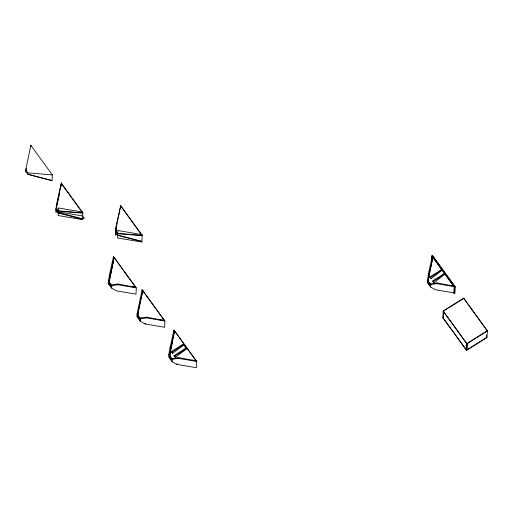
<?xml version="1.0" encoding="UTF-8"?>
<svg xmlns="http://www.w3.org/2000/svg" width="513" height="513" viewBox="0 0 513 513"><rect width="100%" height="100%" fill="white"/><g stroke="black" fill="none" stroke-linecap="round" stroke-linejoin="round"><path stroke-width="0.77" d="M52.352 174.664L52.025 180.73L27.798 174.273L25.65 171.31L25.727 169.925L30.857 145.288L52.339 174.888L27.875 172.881L25.727 169.925M27.875 172.881L27.798 174.273L52.031 180.505M30.78 146.692L30.857 145.288M61.188 186.373L61.38 182.795L56.366 205.315L55.981 212.376L56.501 210.041M108.41 280.848L108.275 283.407L111.712 288.191L116.522 290.845L135.964 294.135L136.298 287.883L117.81 284.76L111.847 285.632L109.038 282.028L108.41 280.848L109.519 274.487L113.527 256.506L136.311 287.902M109.352 282.701L108.929 284.048L110.327 274.647L114.175 257.391L116.958 261.572M111.077 287.004L111.186 284.991L117.952 283.997L135.637 287.312L123.498 270.582M111.712 288.191L111.847 285.632M113.399 258.847L113.527 256.506M120.6 208.297L120.76 205.328L115.739 227.849L115.335 235.281L115.855 232.947M137.048 313.988L136.907 316.547L140.35 321.33L145.16 323.985L164.602 327.275L164.936 321.029L142.165 289.646L137.048 313.988L140.485 318.772L140.35 321.33M138.196 315.168L137.567 317.188L138.965 307.787L142.813 290.538L142.685 292.878M139.716 320.15L139.825 318.131L146.59 317.143L164.275 320.452L161.941 317.233M142.082 291.204L142.165 289.646M168.848 354.425L168.706 356.984L172.144 361.768L176.959 364.422L196.396 367.712L196.736 361.466L178.248 358.337L172.285 359.209L169.476 355.612L168.848 354.425L169.957 348.064L173.965 330.083L196.748 361.479M169.995 355.612L169.367 357.625L170.765 348.224L174.612 330.975L196.075 360.889L178.389 357.58L171.624 358.568L171.515 360.588M172.144 361.768L172.285 359.209M173.881 331.648L173.965 330.083M183.199 344.178L183.66 344.916L172.695 353.297L171.073 351.777L183.199 344.178L186.501 348.834L175.536 357.221L173.92 355.695L186.046 348.096L186.501 348.834M183.66 344.916L171.534 352.418M454.922 293.058L435.479 289.768L430.67 287.12L427.233 282.336L428.477 273.41L432.485 255.429L455.268 286.825L454.922 293.058L454.236 293.487L453.787 292.865L454.127 286.62L454.576 287.242L454.236 293.487M427.893 282.971L429.291 273.576L433.132 256.32L434.517 258.565M430.041 285.933L430.15 283.92L427.367 279.771M431.51 261.322L431.805 255.859L432.485 255.429L432.241 256.462L431.805 255.859M432.074 259.584L432.202 257.244M430.67 287.12L430.811 284.555L430.15 283.92L436.916 282.926L454.595 286.235L446.188 274.654M443.213 310.987L442.841 317.797L466.49 350.379L486.978 337.541L487.35 330.731L463.707 298.149L443.213 310.987L466.856 343.569L466.49 350.379M443.296 318.118L443.636 311.872M467.862 304.183L463.707 298.149M466.067 349.5L466.407 343.255M467.144 349.699L467.484 343.454M486.645 335.098L486.561 336.656L486.997 337.259L466.503 350.097L442.86 317.515M117.81 284.76L117.952 283.997M145.16 323.985L145.301 323.228M140.485 318.772L146.449 317.9L146.59 317.143M176.959 364.422L177.1 363.666M178.248 358.337L178.389 357.58M430.811 284.555L436.768 283.683L436.916 282.926M109.038 282.028L114.175 257.391M109.506 280.034L109.827 278.495M110.148 276.956L112.392 266.176M112.713 264.637L113.354 261.559M137.676 315.174L142.813 290.538M169.476 355.612L174.612 330.975M169.784 354.387L169.463 355.926L171.611 358.882M170.585 350.533L171.387 346.685M171.708 345.146L172.349 342.068M428.002 280.957L433.132 256.32M56.173 208.894L59.284 194.914M25.65 171.31L26.375 168.29M82.176 215.46L84.049 218.031L82.292 219.198L58.052 212.959L55.904 210.003L56.629 206.976M55.904 210.003L56.68 207.316M116.778 226.823L115.508 232.113L117.657 235.076L141.896 241.309M116.22 229.407L115.489 232.434L117.637 235.39L141.877 241.623M109.314 282.221L108.948 283.734L111.097 286.69M108.929 284.048L109.295 282.535M137.952 315.36L137.587 316.874L139.735 319.83M137.567 317.188L138.112 314.918M169.931 355.041L169.386 357.311L171.534 360.273M170.29 353.534L170.656 352.021M169.367 357.625L170.092 354.605M428.272 281.15L427.906 282.657L430.054 285.619M427.233 282.336L427.675 280.912M58.052 212.959L58.283 212.542L56.135 209.586M82.292 219.198L84.049 218.031M180.756 346.14L182.583 344.742M183.603 350.058L186.039 348.199M439.891 271.018L441.719 269.524L429.593 277.123L431.215 278.649L442.187 270.165L430.061 277.764M441.513 275.872L444.566 273.448L432.44 281.041L434.062 282.567L445.027 274.083L432.908 281.682M174.382 356.336L186.508 348.737M454.576 287.242L455.262 286.812L436.768 283.683M447.163 308.788L443.2 311.269L466.843 343.851L487.337 331.013L468.792 305.459M448.484 307.96L463.688 298.431M466.856 343.569L487.35 330.731M82.837 212.844L58.373 210.843L56.225 207.88M451.459 285.664L454.614 285.921M132.495 286.735L135.656 286.991M139.825 318.131L142.197 318.323M159.556 319.746L161.133 319.875M162.711 320.009L164.288 320.138M171.624 358.568L173.99 358.767M191.355 360.184L196.088 360.575M58.322 211.85L82.67 215.973M146.449 317.9L164.936 321.029M428.477 273.41L429.291 273.576M109.519 274.487L110.327 274.647M138.157 307.627L138.965 307.787M169.957 348.064L170.765 348.224M58.283 212.542L82.516 218.775M171.073 351.777L172.695 353.297M173.92 355.695L175.536 357.221M435.454 259.854L445.258 273.365M430.753 278.008L431.215 278.649M433.594 281.926L434.062 282.567M427.983 281.271L430.131 284.234M120.715 206.091L142.197 235.691L117.733 233.691L115.585 230.728L120.735 205.777L142.216 235.377L117.746 233.377L115.598 230.414M142.794 290.852L144.66 293.423M145.596 294.712L161.005 315.944M82.369 212.202L61.361 183.244L56.206 208.195L58.354 211.157L82.824 213.164L80.951 210.586M61.342 183.564L80.022 209.304M117.894 262.855L122.562 269.293M137.664 315.489L139.812 318.445M109.025 282.342L111.174 285.305M58.527 207.996L58.123 215.518L82.471 219.641L82.875 212.113L58.527 207.996M117.9 230.523L117.503 237.961L141.851 242.078L142.255 234.646L117.9 230.523M432.901 257.372L453.473 285.831L432.901 257.372"/></g></svg>
